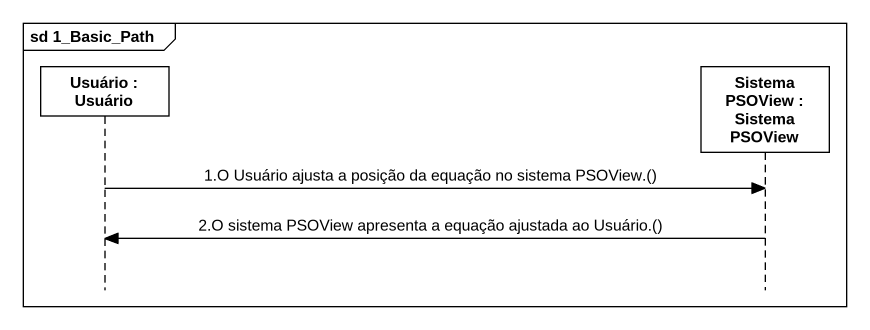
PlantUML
@startuml
mainframe sd 1_Basic_Path
hide footbox
participant "Usuário : Usuário" as Usuário
participant "Sistema PSOView : Sistema PSOView" as Sistema_PSOView

Usuário -> Sistema_PSOView : 1.O Usuário ajusta a posição da equação no sistema PSOView.()
Sistema_PSOView -> Usuário : 2.O sistema PSOView apresenta a equação ajustada ao Usuário.()
@enduml
